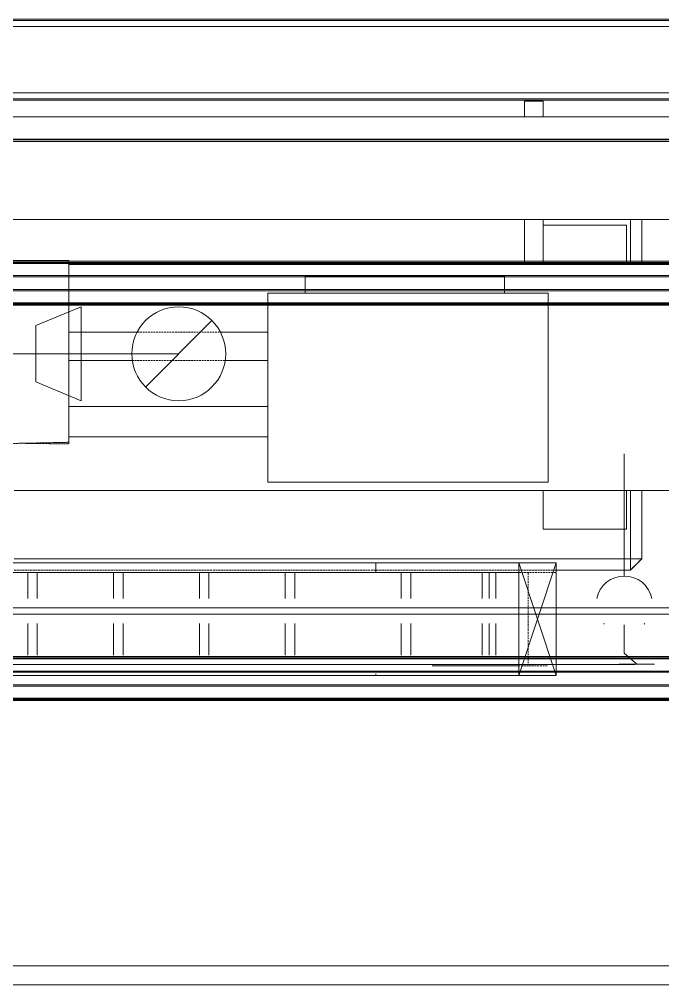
# Model space of a CAD drawing. Header units: centimetres. Extents: x -1906 to 5208, y -261 to 2955.
# Drawn here: x -709 to -537.8, y 1942.9 to 2199.9 of the extents above; entities that cross this region are included whole.
import ezdxf

# ---------------------------------------------------------------- set-up
doc = ezdxf.new("R2010")
doc.units = ezdxf.units.CM
doc.linetypes.add('_Overhead', pattern=[0.47625, 0.3175, -0.15875])
doc.linetypes.add('Hidden', pattern=[0.714375, 0.47625, -0.238125])
for name, color, linetype, lineweight in [('A-DETL-HDLN', 7, 'Hidden', 18), ('A-WALL', 7, 'Continuous', 18), ('E-CABL-TRAY', 7, 'Continuous', 18), ('M-EQPM', 7, 'Continuous', 18), ('M-HVAC-DUCT', 7, 'Continuous', 18), ('P-PIPE', 7, 'Continuous', 18), ('S-BEAM', 7, 'Continuous', 18)]:
    doc.layers.add(name, color=color, linetype=linetype, lineweight=lineweight)
doc.layers.add('E-CABL-TRAY-ANNO', color=7, linetype='Continuous', lineweight=18, true_color=0x007f00)
doc.layers.add('M-HVAC-DUCT-ANNO', color=7, linetype='Continuous', lineweight=18, true_color=0x007f00)

# ---------------------------------------------------------------- blocks, each defined once
blk = doc.blocks.new('Costanera Perfil Z - Parametrizado - h_22cm-1721855-N01 - Planta trazado tuberias refrig exist_ - detalle 1')
at = {"layer": 'S-BEAM', "color": 254, "true_color": 0xcccccc}
for p, q in [((-10.75, 295.36), (-10.75, 1931.15)), ((-10.75, 1931.15), (-10.75, 295.36)), ((-10.45, 1931.15), (-10.45, 295.36)), ((-10.45, 1931.15), (-10.45, 295.36)), ((-8.8, 1931.15), (-8.8, 295.36)), ((-8.8, 1931.15), (-8.8, 295.36)), ((8.8, 1931.15), (8.8, 248.74)), ((8.8, 1931.15), (8.8, 248.74)), ((10.45, 1931.15), (10.45, 323.25)), ((10.45, 1931.15), (10.45, 323.25)), ((10.75, 1931.15), (10.75, 323.25)), ((10.75, 1931.15), (10.75, 323.25))]:
    blk.add_line(p, q, dxfattribs=at)
blk = doc.blocks.new('Costanera Perfil Z - Parametrizado - h_22cm-1724293-N01 - Planta trazado tuberias refrig exist_ - detalle 1')
at = {"layer": 'S-BEAM', "color": 254, "true_color": 0xcccccc}
for p, q in [((-5.84, -2767.55), (-5.84, -4403.33)), ((-5.54, -2767.55), (-5.54, -4403.33)), ((-5.5, -4403.33), (-5.5, -2767.55)), ((-5.26, -2767.55), (-5.26, -4403.33)), ((1.67, -2767.55), (1.67, -4403.33)), ((2.01, -2767.55), (2.01, -4403.33)), ((-2.01, -3580.45), (-2.01, -4368.35)), ((-1.67, -3580.45), (-1.67, -4368.35)), ((5.26, -3580.45), (5.26, -4368.35)), ((5.5, -3580.45), (5.5, -4368.35)), ((5.54, -3580.45), (5.54, -4368.35)), ((5.84, -3580.45), (5.84, -4368.35))]:
    blk.add_line(p, q, dxfattribs=at)
blk = doc.blocks.new('Costanera Perfil Z - Parametrizado - h_22cm-V8-N01 - Planta trazado tuberias refrig exist_ - detalle 1')
at = {"layer": 'S-BEAM', "color": 254, "true_color": 0xcccccc}
for p, q in [((-5.84, -2767.55), (-5.84, -4403.33)), ((-5.54, -2767.55), (-5.54, -4403.33)), ((-5.5, -4403.33), (-5.5, -2767.55)), ((-5.26, -2767.55), (-5.26, -4403.33)), ((1.67, -2767.55), (1.67, -4403.33)), ((2.01, -2767.55), (2.01, -4403.33)), ((5.54, -2767.55), (5.54, -4403.33)), ((5.84, -2767.55), (5.84, -4403.33)), ((-2.01, -3580.45), (-2.01, -4368.35)), ((-1.67, -3580.45), (-1.67, -4368.35)), ((5.26, -3580.45), (5.26, -4368.35)), ((5.5, -3580.45), (5.5, -4368.35))]:
    blk.add_line(p, q, dxfattribs=at)
blk = doc.blocks.new('PQ_RVR_EST-01_ZZ_ZZ_MO_T_A_rvt-1-N01 - Planta trazado tuberias refrig exist_ - detalle 1')
at = {"layer": 'S-BEAM', "color": 254, "linetype": '_Overhead', "lineweight": 18, "true_color": 0xd4d4d4}
for name, p, rotation in [('Costanera Perfil Z - Parametrizado - h_22cm-1721855-N01 - Planta trazado tuberias refrig exist_ - detalle 1', (183.57, 2189.2), 90.00000000000001), ('Costanera Perfil Z - Parametrizado - h_22cm-V8-N01 - Planta trazado tuberias refrig exist_ - detalle 1', (-4515.13, 2129.67), 89.99999999999964), ('Costanera Perfil Z - Parametrizado - h_22cm-1724293-N01 - Planta trazado tuberias refrig exist_ - detalle 1', (-4515.13, 2024.39), 89.99999999999964)]:
    blk.add_blockref(name, p, dxfattribs=dict(at, rotation=rotation))
blk = doc.blocks.new('PQ_RVR_ARQ-01_ZZ_ZZ_MO_T_A_rvt-1-N01 - Planta trazado tuberias refrig exist_ - detalle 1')
at = {"layer": 'A-WALL', "color": 253, "lineweight": 25, "true_color": 0xaaaaaa}
for p, q in [((-118.93, 2167.96), (-1747.58, 2167.96)), ((-1747.58, 2167.46), (-118.93, 2167.46))]:
    blk.add_line(p, q, dxfattribs=at)
blk = doc.blocks.new('M_Round Elbow - 1 D-1418619-N01 - Planta trazado tuberias refrig exist_ - detalle 1')
at = {"layer": 'M-HVAC-DUCT', "color": 6, "true_color": 0xff00ff}
blk.add_line((-666.59, 2110.87), (-691.56, 2110.87), dxfattribs=at)
blk = doc.blocks.new('M_Round Transition - Angle - Reducción 45_-1418689-N01 - Planta trazado tuberias refrig exist_ - detalle 1')
at = {"layer": 'M-HVAC-DUCT', "color": 6, "true_color": 0xff00ff}
for p, q in [((12.07, 7.5), (0, 12.5)), ((0, 12.5), (0, -12.5)), ((12.07, -7.5), (12.07, 7.5)), ((0, -12.5), (12.07, -7.5))]:
    blk.add_line(p, q, dxfattribs=at)
blk = doc.blocks.new('bomba 3 - bomba 3-1351462-N01 - Planta trazado tuberias refrig exist_ - detalle 1')
at = {"layer": 'A-DETL-HDLN'}
for p, q in [((-70.4, -184.56), (-70.4, 139.04)), ((-43.07, -184.56), (-43.07, 139.04)), ((-43.07, -184.56), (-43.07, 139.04)), ((-31.06, 127.89), (-31.06, -72.16)), ((29.11, -86.67), (29.11, 127.89)), ((-43.07, 80.34), (-31.06, 80.34)), ((-43.07, 80.34), (-31.06, 80.34)), ((29.11, 80.34), (47.29, 80.34)), ((29.11, 80.34), (47.29, 80.34)), ((47.29, 77.34), (47.29, 80.34)), ((50.29, 77.34), (47.29, 80.34)), ((50.29, 77.34), (47.29, 80.34)), ((47.29, 80.34), (47.29, 77.34)), ((-31.06, 77.34), (-43.07, 77.34)), ((-43.07, 77.34), (-31.06, 77.34)), ((47.29, 77.34), (29.11, 77.34)), ((29.11, 77.34), (47.29, 77.34)), ((47.29, -86.67), (47.29, 77.34)), ((50.29, 77.34), (47.29, 77.34)), ((50.29, 77.34), (47.29, 77.34)), ((47.29, -86.67), (47.29, 77.34)), ((50.29, 77.34), (50.29, -86.67)), ((50.29, -86.67), (50.29, 77.34)), ((-41.57, 76.34), (-41.57, 54.14)), ((-31.06, 76.34), (-41.57, 76.34)), ((-41.57, 76.34), (-41.57, 54.14)), ((-41.57, 76.34), (-31.06, 76.34)), ((29.11, 76.34), (39.43, 76.34)), ((29.11, 76.34), (39.43, 76.34)), ((39.43, 54.14), (39.43, 76.34)), ((39.43, 76.34), (39.43, 54.14)), ((-70.4, 54.14), (-74.62, 54.14)), ((-74.62, 49.14), (-74.62, 54.14)), ((-74.62, 54.14), (-74.62, 49.14)), ((-74.62, 54.14), (-70.4, 54.14)), ((-43.07, 54.14), (-31.06, 54.14)), ((-43.07, 54.14), (-31.06, 54.14)), ((-21.88, 55.44), (-23.46, 55.44)), ((-21.88, 55.44), (-23.46, 55.44)), ((-23.46, 55.44), (-23.46, -19.16)), ((-18.83, 55.44), (-21.88, 55.44)), ((-18.83, 55.44), (-21.88, 55.44)), ((-14.5, 55.44), (-18.83, 55.44)), ((-14.5, 55.44), (-18.83, 55.44)), ((-9.16, 55.44), (-14.5, 55.44)), ((-9.16, 55.44), (-14.5, 55.44)), ((-3.14, 55.44), (-9.16, 55.44)), ((-9.16, 55.44), (-3.14, 55.44)), ((3.18, 55.44), (-3.14, 55.44)), ((-3.14, 55.44), (3.18, 55.44)), ((9.4, 55.44), (3.18, 55.44)), ((3.18, 55.44), (9.4, 55.44)), ((15.13, 55.44), (9.4, 55.44)), ((9.4, 55.44), (15.13, 55.44)), ((20, 55.44), (15.13, 55.44)), ((15.13, 55.44), (20, 55.44)), ((23.73, 55.44), (20, 55.44)), ((20, 55.44), (23.73, 55.44)), ((26.06, 55.44), (23.73, 55.44)), ((26.06, 55.44), (23.73, 55.44)), ((26.06, 55.44), (26.85, 55.44)), ((26.06, 55.44), (26.85, 55.44)), ((26.85, -19.16), (26.85, 55.44)), ((29.11, 54.14), (39.43, 54.14)), ((29.11, 54.14), (39.43, 54.14)), ((-70.4, 49.14), (-74.62, 49.14)), ((-74.62, 49.14), (-70.4, 49.14)), ((-43.07, 49.14), (-31.06, 49.14)), ((-43.07, 49.14), (-31.06, 49.14)), ((-23.46, 43.84), (-28.09, 43.84)), ((-28.09, -9.26), (-28.09, 43.84)), ((-28.09, 43.84), (-28.09, -9.26)), ((-23.46, 43.84), (-28.09, 43.84)), ((-23.46, -9.26), (-28.09, -9.26)), ((-23.46, -9.26), (-28.09, -9.26)), ((-21.88, -19.16), (-23.46, -19.16)), ((-21.88, -19.16), (-23.46, -19.16)), ((-18.83, -19.16), (-21.88, -19.16)), ((-18.83, -19.16), (-21.88, -19.16)), ((-14.5, -19.16), (-18.83, -19.16)), ((-14.5, -19.16), (-18.83, -19.16)), ((-9.16, -19.16), (-14.5, -19.16)), ((-9.16, -19.16), (-14.5, -19.16)), ((-13.03, -19.16), (-13.03, -72.16)), ((-13.03, -19.16), (-13.03, -72.16)), ((-3.14, -19.16), (-9.16, -19.16)), ((-3.14, -19.16), (-9.16, -19.16)), ((-5.52, -19.16), (-5.52, -72.16)), ((-5.52, -19.16), (-5.52, -72.16)), ((3.18, -19.16), (-3.14, -19.16)), ((3.18, -19.16), (-3.14, -19.16)), ((9.4, -19.16), (3.18, -19.16)), ((9.4, -19.16), (3.18, -19.16)), ((6.75, -19.16), (6.75, -72.16)), ((6.75, -19.16), (6.75, -72.16)), ((15.13, -19.16), (9.4, -19.16)), ((15.13, -19.16), (9.4, -19.16)), ((14.82, -19.16), (14.82, -72.16)), ((14.82, -19.16), (14.82, -72.16)), ((20, -19.16), (15.13, -19.16)), ((20, -19.16), (15.13, -19.16)), ((23.73, -19.16), (20, -19.16)), ((23.73, -19.16), (20, -19.16)), ((26.06, -19.16), (23.73, -19.16)), ((26.06, -19.16), (23.73, -19.16)), ((26.85, -19.16), (26.06, -19.16)), ((26.85, -19.16), (26.06, -19.16)), ((-32.19, -94.01), (-32.13, -72.16)), ((-31.98, -72.16), (-32.13, -72.16)), ((-32.13, -72.16), (-31.98, -72.16)), ((-31.98, -72.16), (-30.91, -72.16)), ((-31.98, -72.16), (-30.91, -72.16)), ((-30.91, -72.16), (-28.97, -72.16)), ((-30.91, -72.16), (-28.97, -72.16)), ((-28.97, -72.16), (-26.27, -72.16)), ((-28.97, -72.16), (-26.27, -72.16)), ((-26.27, -72.16), (-22.95, -72.16)), ((-26.27, -72.16), (-22.95, -72.16)), ((-22.95, -72.16), (-19.14, -72.16)), ((-22.95, -72.16), (-19.14, -72.16)), ((-19.14, -72.16), (-14.98, -72.16)), ((-19.14, -72.16), (-14.98, -72.16)), ((-14.98, -72.16), (-10.61, -72.16)), ((-14.98, -72.16), (-10.61, -72.16)), ((-10.61, -72.16), (-6.15, -72.16)), ((-10.61, -72.16), (-6.15, -72.16)), ((-6.15, -72.16), (-1.74, -72.16)), ((-6.15, -72.16), (-1.74, -72.16)), ((-1.74, -72.16), (2.48, -72.16)), ((-1.74, -72.16), (2.48, -72.16)), ((2.48, -72.16), (6.39, -72.16)), ((2.48, -72.16), (6.39, -72.16)), ((6.39, -72.16), (9.86, -72.16)), ((6.39, -72.16), (9.86, -72.16)), ((9.86, -72.16), (12.74, -72.16)), ((9.86, -72.16), (12.74, -72.16)), ((12.74, -72.16), (14.91, -72.16)), ((12.74, -72.16), (14.91, -72.16)), ((14.91, -72.16), (16.26, -72.16)), ((14.91, -72.16), (16.26, -72.16)), ((16.26, -72.16), (16.7, -72.16)), ((16.26, -72.16), (16.7, -72.16)), ((16.26, -72.16), (16.7, -94.01)), ((16.26, -72.16), (16.28, -75.59)), ((16.51, -85.01), (16.7, -72.16))]:
    blk.add_line(p, q, dxfattribs=at)
at = {"layer": 'M-EQPM'}
for p, q in [((-70.4, -184.56), (-70.4, 139.04)), ((-43.07, -184.56), (-43.07, 139.04)), ((-43.07, -184.56), (-43.07, 139.04)), ((-31.06, 127.89), (-31.06, -72.16)), ((29.11, -86.67), (29.11, 127.89)), ((-43.07, 80.34), (-31.06, 80.34)), ((-43.07, 80.34), (-31.06, 80.34)), ((29.11, 80.34), (47.29, 80.34)), ((29.11, 80.34), (47.29, 80.34)), ((47.29, 77.34), (47.29, 80.34)), ((50.29, 77.34), (47.29, 80.34)), ((50.29, 77.34), (47.29, 80.34)), ((47.29, 80.34), (47.29, 77.34)), ((-31.06, 77.34), (-43.07, 77.34)), ((-43.07, 77.34), (-31.06, 77.34)), ((47.29, 77.34), (29.11, 77.34)), ((29.11, 77.34), (47.29, 77.34)), ((47.29, -86.67), (47.29, 77.34)), ((50.29, 77.34), (47.29, 77.34)), ((50.29, 77.34), (47.29, 77.34)), ((47.29, -86.67), (47.29, 77.34)), ((50.29, 77.34), (50.29, 57.6)), ((50.29, 57.6), (50.29, 77.34)), ((-41.57, 76.34), (-41.57, 54.14)), ((-31.06, 76.34), (-41.57, 76.34)), ((-41.57, 76.34), (-41.57, 54.14)), ((-41.57, 76.34), (-31.06, 76.34)), ((29.11, 76.34), (39.43, 76.34)), ((29.11, 76.34), (39.43, 76.34)), ((39.43, 54.14), (39.43, 76.34)), ((39.43, 76.34), (39.43, 54.14)), ((-70.4, 54.14), (-74.62, 54.14)), ((-74.62, 49.14), (-74.62, 54.14)), ((-74.62, 54.14), (-74.62, 49.14)), ((-74.62, 54.14), (-70.4, 54.14)), ((-43.07, 54.14), (-31.06, 54.14)), ((-43.07, 54.14), (-31.06, 54.14)), ((-21.88, 55.44), (-23.46, 55.44)), ((-21.88, 55.44), (-23.46, 55.44)), ((-23.46, 55.44), (-23.46, -19.16)), ((-18.83, 55.44), (-21.88, 55.44)), ((-18.83, 55.44), (-21.88, 55.44)), ((-14.5, 55.44), (-18.83, 55.44)), ((-14.5, 55.44), (-18.83, 55.44)), ((-9.16, 55.44), (-14.5, 55.44)), ((-9.16, 55.44), (-14.5, 55.44)), ((-3.14, 55.44), (-9.16, 55.44)), ((-9.16, 55.44), (-3.14, 55.44)), ((3.18, 55.44), (-3.14, 55.44)), ((-3.14, 55.44), (3.18, 55.44)), ((9.4, 55.44), (3.18, 55.44)), ((3.18, 55.44), (9.4, 55.44)), ((15.13, 55.44), (9.4, 55.44)), ((9.4, 55.44), (15.13, 55.44)), ((20, 55.44), (15.13, 55.44)), ((15.13, 55.44), (20, 55.44)), ((23.73, 55.44), (20, 55.44)), ((20, 55.44), (23.73, 55.44)), ((26.06, 55.44), (23.73, 55.44)), ((26.06, 55.44), (23.73, 55.44)), ((26.06, 55.44), (26.85, 55.44)), ((26.06, 55.44), (26.85, 55.44)), ((26.85, -19.16), (26.85, 55.44)), ((29.11, 54.14), (39.43, 54.14)), ((29.11, 54.14), (39.43, 54.14)), ((-70.4, 49.14), (-74.62, 49.14)), ((-74.62, 49.14), (-70.4, 49.14)), ((-43.07, 49.14), (-31.06, 49.14)), ((-43.07, 49.14), (-31.06, 49.14)), ((-23.46, 43.84), (-28.09, 43.84)), ((-28.09, -9.26), (-28.09, 43.84)), ((-28.09, 43.84), (-28.09, -9.26)), ((-23.46, 43.84), (-28.09, 43.84)), ((-23.46, -9.26), (-28.09, -9.26)), ((-23.46, -9.26), (-28.09, -9.26)), ((-21.88, -19.16), (-23.46, -19.16)), ((-21.88, -19.16), (-23.46, -19.16)), ((-18.83, -19.16), (-21.88, -19.16)), ((-18.83, -19.16), (-21.88, -19.16)), ((-14.5, -19.16), (-18.83, -19.16)), ((-14.5, -19.16), (-18.83, -19.16)), ((-9.16, -19.16), (-14.5, -19.16)), ((-9.16, -19.16), (-14.5, -19.16)), ((-13.03, -19.16), (-13.03, -31.85)), ((-13.03, -19.16), (-13.03, -31.85)), ((-3.14, -19.16), (-9.16, -19.16)), ((-3.14, -19.16), (-9.16, -19.16)), ((-5.52, -19.16), (-5.52, -30.63)), ((-5.52, -19.16), (-5.52, -30.63)), ((3.18, -19.16), (-3.14, -19.16)), ((3.18, -19.16), (-3.14, -19.16)), ((9.4, -19.16), (3.18, -19.16)), ((9.4, -19.16), (3.18, -19.16)), ((6.75, -19.16), (6.75, -72.16)), ((6.75, -19.16), (6.75, -72.16)), ((15.13, -19.16), (9.4, -19.16)), ((15.13, -19.16), (9.4, -19.16)), ((14.82, -19.16), (14.82, -72.16)), ((14.82, -19.16), (14.82, -72.16)), ((20, -19.16), (15.13, -19.16)), ((20, -19.16), (15.13, -19.16)), ((23.73, -19.16), (20, -19.16)), ((23.73, -19.16), (20, -19.16)), ((26.06, -19.16), (23.73, -19.16)), ((26.06, -19.16), (23.73, -19.16)), ((26.85, -19.16), (26.06, -19.16)), ((26.85, -19.16), (26.06, -19.16)), ((-13.03, -53.94), (-13.03, -72.16)), ((-13.03, -53.94), (-13.03, -72.16)), ((-5.52, -55.16), (-5.52, -72.16)), ((-5.52, -55.16), (-5.52, -72.16)), ((-32.19, -94.01), (-32.13, -72.16)), ((-31.98, -72.16), (-32.13, -72.16)), ((-32.13, -72.16), (-31.98, -72.16)), ((-31.98, -72.16), (-30.91, -72.16)), ((-31.98, -72.16), (-30.91, -72.16)), ((-30.91, -72.16), (-28.97, -72.16)), ((-30.91, -72.16), (-28.97, -72.16)), ((-28.97, -72.16), (-26.27, -72.16)), ((-28.97, -72.16), (-26.27, -72.16)), ((-26.27, -72.16), (-22.95, -72.16)), ((-26.27, -72.16), (-22.95, -72.16)), ((-22.95, -72.16), (-19.14, -72.16)), ((-22.95, -72.16), (-19.14, -72.16)), ((-19.14, -72.16), (-14.98, -72.16)), ((-19.14, -72.16), (-14.98, -72.16)), ((-14.98, -72.16), (-10.61, -72.16)), ((-14.98, -72.16), (-10.61, -72.16)), ((-10.61, -72.16), (-6.15, -72.16)), ((-10.61, -72.16), (-6.15, -72.16)), ((-6.15, -72.16), (-1.74, -72.16)), ((-6.15, -72.16), (-1.74, -72.16)), ((-1.74, -72.16), (2.48, -72.16)), ((-1.74, -72.16), (2.48, -72.16)), ((2.48, -72.16), (6.39, -72.16)), ((2.48, -72.16), (6.39, -72.16)), ((6.39, -72.16), (9.86, -72.16)), ((6.39, -72.16), (9.86, -72.16)), ((9.86, -72.16), (12.74, -72.16)), ((9.86, -72.16), (12.74, -72.16)), ((12.74, -72.16), (14.91, -72.16)), ((12.74, -72.16), (14.91, -72.16)), ((14.91, -72.16), (16.26, -72.16)), ((14.91, -72.16), (16.26, -72.16)), ((16.26, -72.16), (16.7, -72.16)), ((16.26, -72.16), (16.7, -72.16)), ((16.26, -72.16), (16.7, -94.01)), ((16.26, -72.16), (16.28, -75.59)), ((16.51, -85.01), (16.7, -72.16))]:
    blk.add_line(p, q, dxfattribs=at)
blk = doc.blocks.new('EPC_Curva 90_ Exterior - Curva 90_ Exterior-1054117-N01 - Planta trazado tuberias refrig exist_ - detalle 1')
at = {"layer": 'A-DETL-HDLN'}
for p, q in [((-566.09, 2055.2), (-576.03, 2055.2)), ((-566.09, 2052.66), (-566.09, 2055.2)), ((-576.09, 2052.66), (-576.09, 2045.7)), ((-576.03, 2052.66), (-566.09, 2052.66)), ((-573.55, 2027.74), (-573.55, 2052.66)), ((-576.09, 2039.07), (-576.09, 2030.64)), ((-568.51, 2027.74), (-576.03, 2027.74)), ((-576.03, 2025.2), (-566.09, 2025.2)), ((-566.09, 2025.2), (-566.09, 2025.64))]:
    blk.add_line(p, q, dxfattribs=at)
at = {"layer": 'E-CABL-TRAY'}
for p, q in [((-614.09, 2052.66), (-614.09, 2055.2)), ((-614.09, 2055.2), (-606.09, 2055.2)), ((-576.04, 2055.2), (-606.09, 2055.2)), ((-606.09, 2052.66), (-614.09, 2052.66)), ((-607.36, 2045.7), (-607.36, 2052.66)), ((-606.09, 2052.66), (-576.04, 2052.66)), ((-604.82, 2045.7), (-604.82, 2052.66)), ((-585.77, 2052.66), (-585.77, 2045.7)), ((-583.98, 2045.7), (-583.98, 2052.66)), ((-582.18, 2045.7), (-582.18, 2052.66)), ((-607.36, 2030.64), (-607.36, 2039.07)), ((-604.82, 2030.64), (-604.82, 2039.07)), ((-585.77, 2039.07), (-585.77, 2030.64)), ((-583.98, 2030.64), (-583.98, 2039.07)), ((-582.18, 2030.64), (-582.18, 2039.07)), ((-576.04, 2027.74), (-599.14, 2027.74)), ((-614.09, 2025.2), (-614.09, 2025.64)), ((-606.09, 2025.2), (-614.09, 2025.2)), ((-606.09, 2025.2), (-576.04, 2025.2))]:
    blk.add_line(p, q, dxfattribs=at)

msp = doc.modelspace()

# ---------------------------------------------------------------- linework, layer by layer
at = {"layer": 'A-DETL-HDLN', "color": 6, "linetype": 'Continuous', "true_color": 0xff00ff}
for p, q in [((-547.99, 2074.78), (-547.99, 2084.2)), ((-566.09, 2043.2), (-576.08, 2043.2)), ((-566.09, 2041.57), (-576.08, 2041.57)), ((-566.09, 2028.14), (-576.08, 2028.14))]:
    msp.add_line(p, q, dxfattribs=at)
at = {"layer": 'E-CABL-TRAY'}
for p, q in [((-614.09, 2055.2), (-714.09, 2055.2)), ((-614.09, 2055.2), (-614.09, 2052.66)), ((-614.09, 2052.66), (-714.09, 2052.66)), ((-706.8, 2052.66), (-706.8, 2045.7)), ((-704.26, 2052.66), (-704.26, 2045.7)), ((-683.94, 2052.66), (-683.94, 2045.7)), ((-681.4, 2052.66), (-681.4, 2045.7)), ((-661.08, 2052.66), (-661.08, 2045.7)), ((-658.54, 2052.66), (-658.54, 2045.7)), ((-638.22, 2052.66), (-638.22, 2045.7)), ((-635.68, 2052.66), (-635.68, 2045.7)), ((-706.8, 2039.07), (-706.8, 2030.64)), ((-704.26, 2039.07), (-704.26, 2030.64)), ((-683.94, 2039.07), (-683.94, 2030.64)), ((-681.4, 2039.07), (-681.4, 2030.64)), ((-661.08, 2039.07), (-661.08, 2030.64)), ((-658.54, 2039.07), (-658.54, 2030.64)), ((-638.22, 2039.07), (-638.22, 2030.64)), ((-635.68, 2039.07), (-635.68, 2030.64)), ((-614.09, 2025.2), (-714.09, 2025.2)), ((-614.09, 2025.64), (-614.09, 2025.2))]:
    msp.add_line(p, q, dxfattribs=at)
at = {"layer": 'E-CABL-TRAY-ANNO'}
for p, q in [((-566.09, 2025.2), (-576.09, 2055.2)), ((-566.09, 2055.2), (-576.09, 2025.2)), ((-576.09, 2055.2), (-566.09, 2055.2)), ((-576.09, 2025.2), (-576.09, 2055.2)), ((-566.09, 2055.2), (-566.09, 2025.2)), ((-566.09, 2025.2), (-576.09, 2025.2))]:
    msp.add_line(p, q, dxfattribs=at)
at = {"layer": 'M-HVAC-DUCT', "color": 6, "true_color": 0xff00ff}
for p, q in [((-769.19, 2110.87), (-674.09, 2110.87)), ((-764.19, 1947.92), (-377.49, 1947.92)), ((-806.82, 1942.87), (-301.82, 1942.87))]:
    msp.add_line(p, q, dxfattribs=at)
at = {"layer": 'M-HVAC-DUCT-ANNO', "color": 6, "true_color": 0xff00ff}
msp.add_line((-657.75, 2119.71), (-675.43, 2102.03), dxfattribs=at)
for start, end in [(0, 180), (180, 0)]:
    msp.add_arc((-666.59, 2110.87), 12.5, start, end, dxfattribs=at)
at = {"layer": 'P-PIPE', "color": 6, "true_color": 0xff00ff}
for p, q in [((-547.99, 2051.7), (-547.99, 2074.78)), ((-576.09, 2041.57), (-1024.58, 2041.57)), ((-576.09, 2043.2), (-769.77, 2043.2)), ((-520.99, 2043.2), (-566.09, 2043.2)), ((-465.59, 2041.57), (-566.09, 2041.57)), ((-547.99, 2038.7), (-547.99, 2031.14)), ((-547.99, 2034.14), (-547.99, 2034.39)), ((-547.99, 2031.14), (-544.66, 2028.2)), ((-576.09, 2028.14), (-769.77, 2028.14)), ((-552.09, 2028.14), (-566.09, 2028.14)), ((-552.06, 2028.18), (-552.13, 2028.11)), ((-549.37, 2028.2), (-539.95, 2028.2))]:
    msp.add_line(p, q, dxfattribs=at)
for start, end in [(90, 168.2409), (11.7591, 90), (223.4285, 225), (315, 316.5716)]:
    msp.add_arc((-547.99, 2044.2), 7.5, start, end, dxfattribs=at)
msp.add_ellipse((-552.04, 2028.2), major_axis=(7.38, 0), ratio=0.007913, start_param=4.704585, end_param=6.292098, dxfattribs=at)

# ---------------------------------------------------------------- block references
at = {"lineweight": 5}
for name in ['PQ_RVR_ARQ-01_ZZ_ZZ_MO_T_A_rvt-1-N01 - Planta trazado tuberias refrig exist_ - detalle 1', 'PQ_RVR_EST-01_ZZ_ZZ_MO_T_A_rvt-1-N01 - Planta trazado tuberias refrig exist_ - detalle 1']:
    msp.add_blockref(name, (0, 0), dxfattribs=at)
at = {"layer": 'A-DETL-HDLN', "rotation": 270.0000000000001}
msp.add_blockref('bomba 3 - bomba 3-1351462-N01 - Planta trazado tuberias refrig exist_ - detalle 1', (-623.69, 2103.56), dxfattribs=at)
at = {"layer": 'A-DETL-HDLN'}
msp.add_blockref('EPC_Curva 90_ Exterior - Curva 90_ Exterior-1054117-N01 - Planta trazado tuberias refrig exist_ - detalle 1', (0, 0), dxfattribs=at)
at = {"layer": 'M-HVAC-DUCT', "color": 6, "true_color": 0xff00ff, "rotation": 180}
msp.add_blockref('M_Round Transition - Angle - Reducción 45_-1418689-N01 - Planta trazado tuberias refrig exist_ - detalle 1', (-692.59, 2110.87), dxfattribs=at)
at = {"layer": 'M-HVAC-DUCT', "color": 6, "true_color": 0xff00ff}
msp.add_blockref('M_Round Elbow - 1 D-1418619-N01 - Planta trazado tuberias refrig exist_ - detalle 1', (0, 0), dxfattribs=at)

doc.saveas('drawing.dxf')
